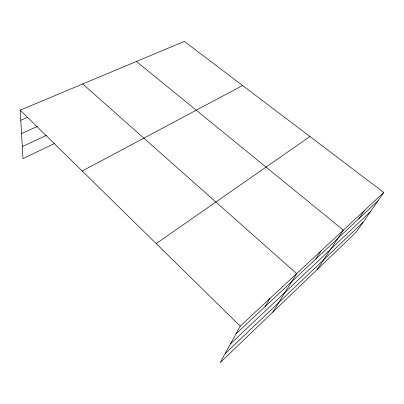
<?xml version="1.0" encoding="UTF-8"?>
<svg xmlns="http://www.w3.org/2000/svg" width="404" height="404" viewBox="0 0 404 404"><rect width="100%" height="100%" fill="white"/><g stroke="black" fill="none" stroke-linecap="round" stroke-linejoin="round"><path stroke-width="0.61" d="M383.8 192.481L240.254 326.094L220.21 362.6L356.187 232.133L383.8 192.481L184.34 41.4L20.2 110.156L22.972 158.626L54.348 143.582M265.14 306.535L269.827 298.566M272.786 312.156L296.632 273.614L82.734 83.961M315.756 259.105L321.039 250.899M317.16 269.574L343.355 230.129L136.426 61.474M358.797 218.776L364.433 210.509M225.109 353.672L363.075 222.245M230.472 343.91L370.498 211.58M235.997 333.84L378.058 200.727M156.186 243.602L309.929 136.527M82.219 171.013L242.582 85.517M22.281 146.571L46.48 135.335M21.538 133.547L37.39 126.442M20.781 120.266L27.618 117.317M20.2 110.156L240.254 326.094"/></g></svg>
